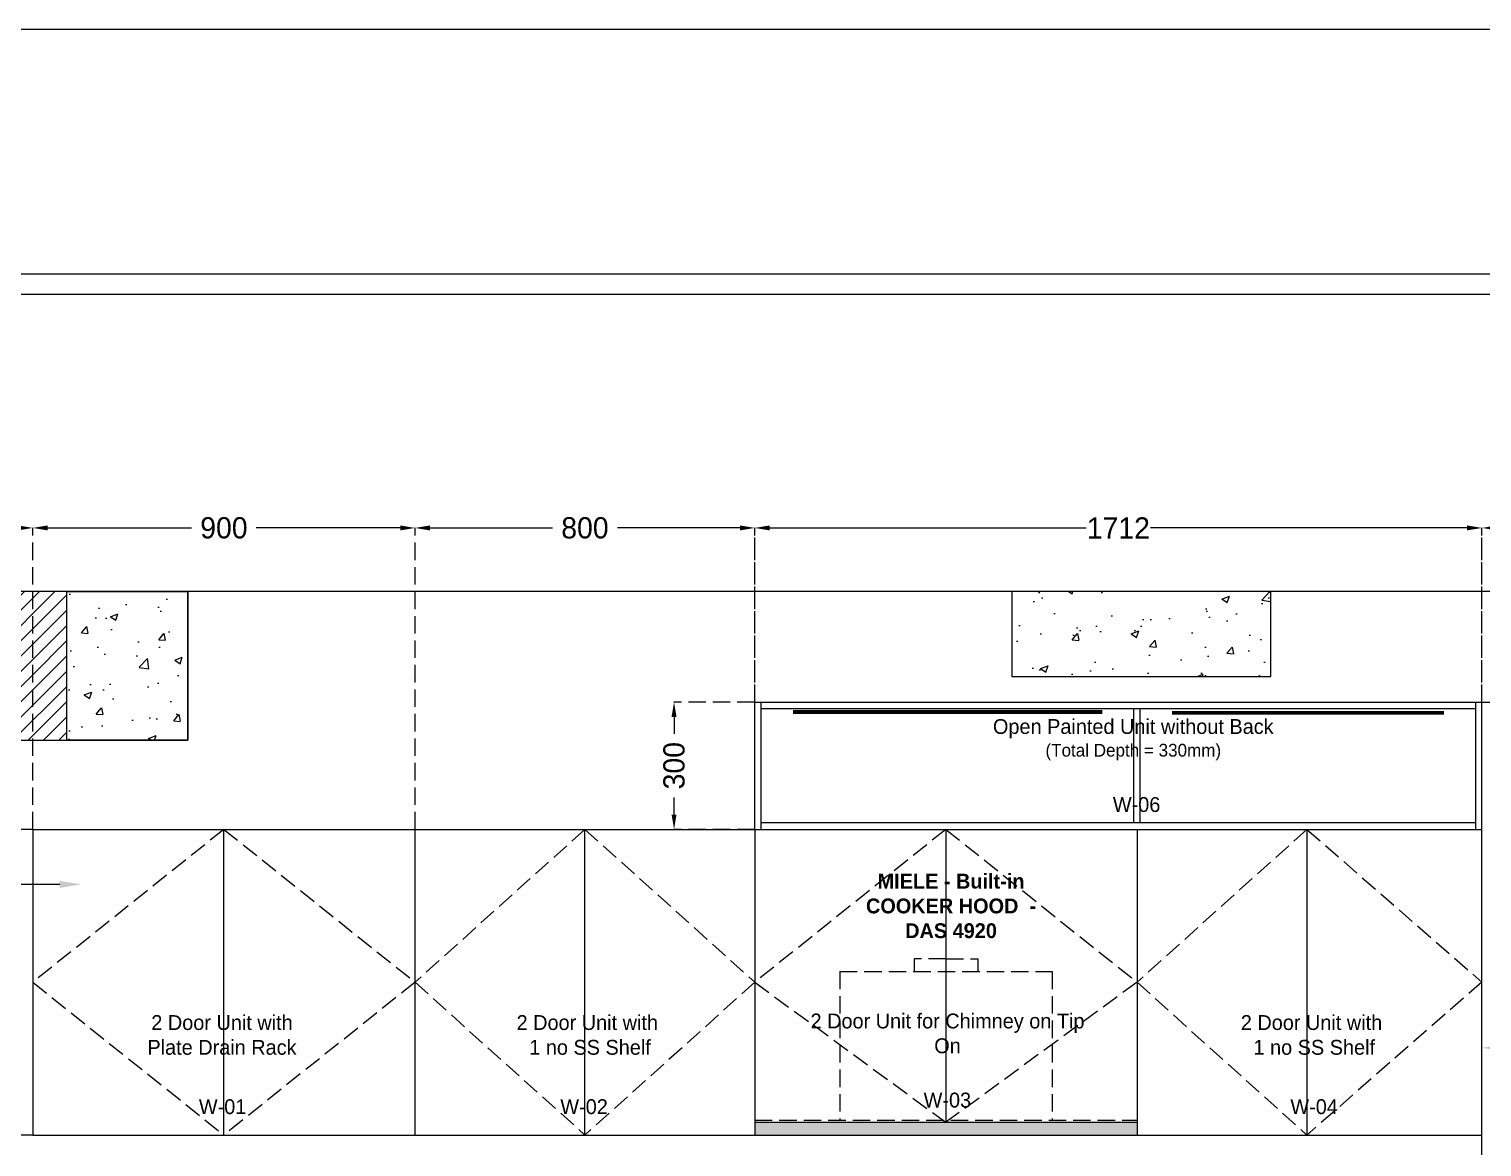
# Model space of a CAD drawing. Header units: millimetres. Extents: x -279428 to -243254, y -13605 to 1263.
# Drawn here: x -250711 to -247290, y -1370 to 1263 of the extents above; entities that cross this region are included whole.
import ezdxf
from ezdxf import colors
from ezdxf.entities.mleader import LeaderData, LeaderLine
from ezdxf.math import Vec2, Vec3

# ---------------------------------------------------------------- set-up
doc = ezdxf.new("R2010")
doc.units = ezdxf.units.MM
doc.linetypes.add('DGN Style 3', pattern=[57.66124, 41.1866, -16.47464])
for name, color, linetype in [('.', 7, 'Continuous'), ('1', 7, 'Continuous'), ('Hatch', 251, 'Continuous'), ('kitchen line', 250, 'Continuous'), ('Measurement', 7, 'Continuous')]:
    doc.layers.add(name, color=color, linetype=linetype)
doc.layers.add('Text', color=7, linetype='Continuous', lineweight=0)
doc.styles.add('Kuche7', font='', dxfattribs={"height": 50})
doc.styles.get("Standard").update_dxf_attribs({"font": 'arial.ttf'})
doc.styles.get('Kuche7').set_extended_font_data('Montserrat')
doc.dimstyles.new('Kuche7', dxfattribs={"dimtxt": 50, "dimasz": 35, "dimexe": 0.18, "dimexo": 0.0625, "dimgap": 10, "dimtad": 0, "dimdec": 0, "dimzin": 0, "dimdsep": 46, "dimtxsty": 'Kuche7', "dimcen": 0.09, "dimclrd": 256, "dimclre": 254, "dimclrt": 1, "dimadec": 0, "dimazin": 0, "dimtfac": 1, "dimtdec": 0, "dimtofl": 0, "dimtmove": 0, "dimatfit": 3, "dimfxl": 1, "dimtolj": 1, "dimtzin": 0, "dimarcsym": 0})
pattern_1 = [(50, (25471.1, 688.84), (182.18467, -15.939086), [19.05, -209.55]), (355, (25471.1, 688.84), (-35.24342, 191.05685), [15.24, -167.64058]), (100.451445, (25486.28, 687.51), (146.94125, 175.11775), [16.19001, -178.09024]), (46.1842, (25471.1, 739.64), (271.07904, -42.04233), [28.575, -314.325]), (96.63556, (25493.69, 736.14), (237.40413, 247.42612), [24.28502, -267.1356]), (351.18415, (25471.1, 739.64), (237.40413, 247.42612), [22.85997, -251.45973]), (21, (25496.5, 726.94), (151.61439, -102.2652), [19.05, -209.55]), (326, (25496.5, 726.94), (61.80203, 184.18797), [15.24, -167.64]), (71.451445, (25509.13, 718.42), (213.41642, 81.92277), [16.19001, -178.08994]), (37.5, (25471.096, 688.84), (3.088603, 84.555039), [0, -165.608, 0, -170.18, 0, -168.275]), (7.5, (25471.1, 688.84), (66.819663, 100.180575), [0, -97.028, 0, -161.798, 0, -64.135]), (327.5, (25414.454, 688.84), (135.590595, -5.728744), [0, -63.5, 0, -198.12, 0, -262.89]), (317.5, (25389.05, 688.84), (148.12918, 25.42649), [0, -82.55, 0, -131.572, 0, -186.69])]

# ---------------------------------------------------------------- blocks, each defined once
blk = doc.blocks.new('*D35')
at = {"layer": 'Defpoints', "color": 0, "transparency": 16777216}
for p in [(-250702.2, 87.8), (-251382.2, -622.2), (-250702.2, -622.2)]:
    blk.add_point(p, dxfattribs=at)
at = {"layer": 'Measurement', "color": 254, "linetype": 'DGN Style 3', "lineweight": -2, "transparency": 16777216}
for p, q in [((-251382.2, -622.1), (-251382.2, 88)), ((-250702.2, -622.1), (-250702.2, 88))]:
    blk.add_line(p, q, dxfattribs=at)
at = {"layer": 'Measurement', "lineweight": -2, "transparency": 16777216}
for p, q in [((-251347.2, 87.8), (-251116.7, 87.8)), ((-250737.2, 87.8), (-250967.7, 87.8))]:
    blk.add_line(p, q, dxfattribs=at)
at = {"layer": 'Measurement', "transparency": 16777216}
for points in [[(-251347.2, 93.7), (-251347.2, 82), (-251382.2, 87.8)], [(-250737.2, 93.7), (-250737.2, 82), (-250702.2, 87.8)]]:
    blk.add_solid(points, dxfattribs=at)
at = {"layer": 'Measurement', "color": 1, "transparency": 16777216, "insert": (-251042.2, 87.8), "char_height": 50, "attachment_point": 5, "style": 'Kuche7'}
blk.add_mtext('\\A1;680', dxfattribs=at)
blk = doc.blocks.new('*D65')
at = {"layer": 'Defpoints', "color": 0, "transparency": 16777216}
for p in [(-249802.2, 87.8), (-250702.2, -622.2), (-249802.2, -622.2, -1)]:
    blk.add_point(p, dxfattribs=at)
at = {"layer": 'Measurement', "color": 254, "linetype": 'DGN Style 3', "lineweight": -2, "transparency": 16777216}
for p, q in [((-250702.2, -622.1), (-250702.2, 88)), ((-249802.2, -622.1), (-249802.2, 88))]:
    blk.add_line(p, q, dxfattribs=at)
at = {"layer": 'Measurement', "lineweight": -2, "transparency": 16777216}
for p, q in [((-250667.2, 87.8), (-250328.3, 87.8)), ((-249837.2, 87.8), (-250176.1, 87.8))]:
    blk.add_line(p, q, dxfattribs=at)
at = {"layer": 'Measurement', "transparency": 16777216}
for points in [[(-250667.2, 93.7), (-250667.2, 82), (-250702.2, 87.8)], [(-249837.2, 93.7), (-249837.2, 82), (-249802.2, 87.8)]]:
    blk.add_solid(points, dxfattribs=at)
at = {"layer": 'Measurement', "color": 1, "transparency": 16777216, "insert": (-250252.2, 87.8), "char_height": 50, "attachment_point": 5, "style": 'Kuche7'}
blk.add_mtext('\\A1;900', dxfattribs=at)
blk = doc.blocks.new('*D66')
at = {"layer": 'Defpoints', "color": 0, "transparency": 16777216}
for p in [(-249002.2, 87.8), (-249802.2, -622.2, -1), (-249002.2, -622.2)]:
    blk.add_point(p, dxfattribs=at)
at = {"layer": 'Measurement', "color": 254, "linetype": 'DGN Style 3', "lineweight": -2, "transparency": 16777216}
for p, q in [((-249802.2, -622.1), (-249802.2, 88)), ((-249002.2, -622.1), (-249002.2, 88))]:
    blk.add_line(p, q, dxfattribs=at)
at = {"layer": 'Measurement', "lineweight": -2, "transparency": 16777216}
for p, q in [((-249767.2, 87.8), (-249478.7, 87.8)), ((-249037.2, 87.8), (-249325.6, 87.8))]:
    blk.add_line(p, q, dxfattribs=at)
at = {"layer": 'Measurement', "transparency": 16777216}
for points in [[(-249767.2, 93.7), (-249767.2, 82), (-249802.2, 87.8)], [(-249037.2, 93.7), (-249037.2, 82), (-249002.2, 87.8)]]:
    blk.add_solid(points, dxfattribs=at)
at = {"layer": 'Measurement', "color": 1, "transparency": 16777216, "insert": (-249402.2, 87.8), "char_height": 50, "attachment_point": 5, "style": 'Kuche7'}
blk.add_mtext('\\A1;800', dxfattribs=at)
blk = doc.blocks.new('*D67')
at = {"layer": 'Defpoints', "color": 0, "transparency": 16777216}
for p in [(-246890.5, 87.8), (-246890.5, -322.2), (-247290.2, -622.2)]:
    blk.add_point(p, dxfattribs=at)
at = {"layer": 'Measurement', "color": 254, "linetype": 'DGN Style 3', "lineweight": -2, "transparency": 16777216}
for p, q in [((-247290.2, -622.1), (-247290.2, 88)), ((-246890.5, -322.1), (-246890.5, 88))]:
    blk.add_line(p, q, dxfattribs=at)
at = {"layer": 'Measurement', "lineweight": -2, "transparency": 16777216}
for p, q in [((-247255.2, 87.8), (-247168, 87.8)), ((-246925.5, 87.8), (-247012.7, 87.8))]:
    blk.add_line(p, q, dxfattribs=at)
at = {"layer": 'Measurement', "transparency": 16777216}
for points in [[(-247255.2, 93.7), (-247255.2, 82), (-247290.2, 87.8)], [(-246925.5, 93.7), (-246925.5, 82), (-246890.5, 87.8)]]:
    blk.add_solid(points, dxfattribs=at)
at = {"layer": 'Measurement', "color": 1, "transparency": 16777216, "insert": (-247090.4, 87.8), "char_height": 50, "attachment_point": 5, "style": 'Kuche7'}
blk.add_mtext('\\A1;400', dxfattribs=at)
blk = doc.blocks.new('*D37')
at = {"layer": 'Defpoints', "color": 0, "transparency": 16777216}
for p in [(-251632.2, -1342.2), (-250702.2, -1342.2), (-251382.2, -1870.4)]:
    blk.add_point(p, dxfattribs=at)
at = {"layer": 'Measurement', "color": 254, "linetype": 'DGN Style 3', "lineweight": -2, "transparency": 16777216}
for p, q in [((-250702.2, -1342.2), (-251632.4, -1342.2)), ((-251382.2, -1870.4), (-251632.4, -1870.4))]:
    blk.add_line(p, q, dxfattribs=at)
at = {"layer": 'Measurement', "lineweight": -2, "transparency": 16777216}
for p, q in [((-251632.2, -1377.2), (-251632.2, -1535.5)), ((-251632.2, -1835.4), (-251632.2, -1677.1))]:
    blk.add_line(p, q, dxfattribs=at)
at = {"layer": 'Measurement', "transparency": 16777216}
for points in [[(-251638, -1377.2), (-251626.4, -1377.2), (-251632.2, -1342.2)], [(-251638, -1835.4), (-251626.4, -1835.4), (-251632.2, -1870.4)]]:
    blk.add_solid(points, dxfattribs=at)
at = {"layer": 'Measurement', "color": 1, "transparency": 16777216, "insert": (-251632.2, -1606.3), "char_height": 50, "attachment_point": 5, "rotation": 90, "style": 'Kuche7'}
blk.add_mtext('\\A1;528', dxfattribs=at)
blk = doc.blocks.new('*D86')
at = {"layer": 'Defpoints', "color": 0, "transparency": 16777216}
for p in [(-251632.2, -622.2), (-250702.2, -622.2), (-250702.2, -1342.2)]:
    blk.add_point(p, dxfattribs=at)
at = {"layer": 'Measurement', "color": 254, "linetype": 'DGN Style 3', "lineweight": -2, "transparency": 16777216}
for p, q in [((-250702.2, -622.2), (-251632.4, -622.2)), ((-250702.2, -1342.2), (-251632.4, -1342.2))]:
    blk.add_line(p, q, dxfattribs=at)
at = {"layer": 'Measurement', "lineweight": -2, "transparency": 16777216}
for p, q in [((-251632.2, -657.2), (-251632.2, -910.2)), ((-251632.2, -1307.2), (-251632.2, -1054.2))]:
    blk.add_line(p, q, dxfattribs=at)
at = {"layer": 'Measurement', "transparency": 16777216}
for points in [[(-251638, -657.2), (-251626.4, -657.2), (-251632.2, -622.2)], [(-251638, -1307.2), (-251626.4, -1307.2), (-251632.2, -1342.2)]]:
    blk.add_solid(points, dxfattribs=at)
at = {"layer": 'Measurement', "color": 1, "transparency": 16777216, "insert": (-251632.2, -982.2), "char_height": 50, "attachment_point": 5, "rotation": 90, "style": 'Kuche7'}
blk.add_mtext('\\A1;720', dxfattribs=at)
blk = doc.blocks.new('*D92')
at = {"layer": 'Defpoints', "color": 0, "transparency": 16777216}
for p in [(-249192.3, -322.2), (-249002.2, -322.2, -1), (-249002.2, -622.2)]:
    blk.add_point(p, dxfattribs=at)
at = {"layer": 'kitchen line', "color": 254, "linetype": 'DGN Style 3', "lineweight": -2, "transparency": 16777216}
for p, q in [((-249002.2, -322.2), (-249192.5, -322.2)), ((-249002.2, -622.2), (-249192.5, -622.2))]:
    blk.add_line(p, q, dxfattribs=at)
at = {"layer": 'kitchen line', "lineweight": -2, "transparency": 16777216}
for p, q in [((-249192.3, -357.2), (-249192.3, -396.9)), ((-249192.3, -587.2), (-249192.3, -547.5))]:
    blk.add_line(p, q, dxfattribs=at)
at = {"layer": 'kitchen line', "transparency": 16777216}
for points in [[(-249198.2, -357.2), (-249186.5, -357.2), (-249192.3, -322.2)], [(-249198.2, -587.2), (-249186.5, -587.2), (-249192.3, -622.2)]]:
    blk.add_solid(points, dxfattribs=at)
at = {"layer": 'kitchen line', "color": 1, "transparency": 16777216, "insert": (-249192.3, -472.2), "char_height": 50, "attachment_point": 5, "rotation": 90, "style": 'Kuche7'}
blk.add_mtext('\\A1;300', dxfattribs=at)
blk = doc.blocks.new('*D93')
at = {"layer": 'Defpoints', "color": 0, "transparency": 16777216}
for p in [(-247290.2, 87.8), (-249002.2, -322.2), (-247290.2, -322.2)]:
    blk.add_point(p, dxfattribs=at)
at = {"layer": 'kitchen line', "color": 254, "linetype": 'DGN Style 3', "lineweight": -2, "transparency": 16777216}
for p, q in [((-249002.2, -322.1), (-249002.2, 88)), ((-247290.2, -322.1), (-247290.2, 88))]:
    blk.add_line(p, q, dxfattribs=at)
at = {"layer": 'kitchen line', "lineweight": -2, "transparency": 16777216}
for p, q in [((-248967.2, 87.8), (-248221.6, 87.8)), ((-247325.2, 87.8), (-248070.8, 87.8))]:
    blk.add_line(p, q, dxfattribs=at)
at = {"layer": 'kitchen line', "transparency": 16777216}
for points in [[(-248967.2, 93.7), (-248967.2, 82), (-249002.2, 87.8)], [(-247325.2, 93.7), (-247325.2, 82), (-247290.2, 87.8)]]:
    blk.add_solid(points, dxfattribs=at)
at = {"layer": 'kitchen line', "color": 1, "transparency": 16777216, "insert": (-248146.2, 87.8), "char_height": 50, "attachment_point": 5, "style": 'Kuche7'}
blk.add_mtext('\\A1;1712', dxfattribs=at)

msp = doc.modelspace()

# ---------------------------------------------------------------- hatches: boundary and pattern name
at = {"layer": '.'}
h = msp.add_hatch(dxfattribs=at)
h.set_pattern_fill('AR-CONC', color=256)
h.set_pattern_definition(pattern_1)
h.paths.add_polyline_path([(-250337.2, -62.2), (-250622.2, -62.2), (-250622.2, -412.2), (-250337.2, -412.2)])
h = msp.add_hatch(dxfattribs=at)
h.set_pattern_fill('AR-CONC', color=256)
h.set_pattern_definition(pattern_1)
h.paths.add_polyline_path([(-247787.2, -62.2), (-248397.2, -62.2), (-248397.2, -262.2), (-247787.2, -262.2)])
at = {"true_color": 0x939598}
h = msp.add_hatch(color=252, dxfattribs=at)
h.dxf.hatch_style = 1
h.paths.add_polyline_path([(-249002.2, -1312.2), (-249002.2, -1342.2), (-248102.2, -1342.2), (-248102.2, -1312.2)])
at = {"layer": 'Hatch', "transparency": 33554480}
h = msp.add_hatch(dxfattribs=at)
h.set_pattern_fill('ANSI31', color=3, scale=8)
h.set_pattern_definition([(45, (25471.096, 688.84), (-17.9605122, 17.9605122), [])])
h.paths.add_polyline_path([(-250622.3, -62), (-251382.2, -62.2), (-251382.2, -412.2), (-250622.2, -412.2), (-250622.3, -412)])

# ---------------------------------------------------------------- linework, layer by layer
for p, q in [((-244712.2, -62.2), (-251482.2, -62.2)), ((-250622.4, -412.2, 2.5), (-250622.2, -62.2, 0)), ((-250337.2, -412.2, 0), (-250337.2, -62.2)), ((-249809.6, -267.2), (-249809.5, -267.2)), ((-249002.2, -621.6), (-249002.2, -322.2, -2)), ((-249002.2, -322.2, -1), (-247290.2, -322.2, -2)), ((-248987.2, -622.2), (-248987.2, -322.2)), ((-248987.2, -337.2), (-247305.2, -337.2)), ((-248109.7, -606.6, 0.9), (-248109.7, -337.2, -0.9)), ((-248094.7, -606.6, 0.9), (-248094.7, -337.2, -0.9)), ((-247305.2, -322.2), (-247305.2, -622.2)), ((-251382.1, -412.2, -0.6), (-250622.2, -412.2, 0.8)), ((-250622.2, -412.2, 0.8), (-250337.2, -412.2)), ((-250702.2, -622.2), (-250702.2, -1342.2)), ((-250252.2, -1342.2, -1), (-250252.2, -622.2, -1)), ((-249802.2, -1342.2, -1), (-249802.2, -622.2, -1)), ((-249402.2, -1342.2, -1), (-249402.2, -622.2, -1)), ((-249002.2, -622.2), (-249002.2, -1342.2)), ((-248102.2, -622.2), (-248102.2, -1342.2)), ((-247702.2, -622.2), (-247702.2, -1342.2)), ((-247290.2, -1342.2), (-247290.2, -621.6)), ((-249002.2, -1312.2), (-248102.2, -1312.2)), ((-250702.2, -1342.2, -1), (-247290.2, -1342.2, -1))]:
    msp.add_line(p, q)
at = {"color": 40, "true_color": 0xf8d731}
for p, q in [((-248912.2, -342.2), (-248184.2, -342.2)), ((-248912.2, -345.2), (-248184.2, -345.2)), ((-248912.2, -348.2), (-248184.2, -348.2)), ((-247380.2, -345.2), (-248019.2, -345.2)), ((-247380.2, -348.2), (-248019.2, -348.2)), ((-247380.2, -351.2), (-248019.2, -351.2))]:
    msp.add_line(p, q, dxfattribs=at)
at = {"color": 18, "true_color": 0x000000}
msp.add_line((-247305.2, -606.6), (-248987.2, -606.6), dxfattribs=at)
at = {"linetype": 'DGN Style 3'}
for p, q in [((-248802.2, -957.2, -1), (-248302.2, -957.2, -1)), ((-248802.2, -957.2), (-248802.2, -1307.2)), ((-248552.2, -927.2, -1), (-248627.2, -927.2, -1)), ((-248627.2, -927.2, -1), (-248627.2, -957.2, -1)), ((-248552.2, -927.2, -1), (-248477.2, -927.2, -1)), ((-248477.2, -927.2, -1), (-248477.2, -957.2, -1)), ((-248302.2, -957.2), (-248302.2, -1307.2)), ((-249002.2, -1307.2, -1), (-248102.2, -1307.2, -1))]:
    msp.add_line(p, q, dxfattribs=at)
for points in [[(-252494, 685.6), (-252494, -3960.4), (-243850.1, -3960.4), (-243850.1, 685.6)], [(-252446.3, 637.9), (-252446.3, -3912.7), (-243897.8, -3912.7), (-243897.8, 637.9)], [(-247290.2, -322.2), (-246890.5, -322.2), (-246890.5, -2282.2), (-247290.2, -2282.2)]]:
    msp.add_lwpolyline(points, close=True)
at = {"elevation": -1}
msp.add_lwpolyline([(-250702.2, -622.2), (-247290.2, -622.2)], dxfattribs=at)
at = {"layer": 'kitchen line'}
for p, q in [((-249002.2, -622.2), (-247290.2, -621.6)), ((-248552.2, -622.2), (-248552.2, -1312.2))]:
    msp.add_line(p, q, dxfattribs=at)
for points in [[(-265216.1, 1262.9), (-243253.8, 1262.9), (-243253.8, -13604.8), (-265216.1, -13604.8)], [(-250337.2, -412.2), (-250622.2, -412.2), (-250622.2, -62.2), (-250337.2, -62.2)]]:
    msp.add_lwpolyline(points, close=True, dxfattribs=at)
msp.add_lwpolyline([(-248397.2, -62.2), (-248397.2, -262.2), (-247787.2, -262.2), (-247787.2, -62.2)], dxfattribs=at)
at = {"layer": 'kitchen line', "color": 251, "linetype": 'DGN Style 3', "true_color": 0x636466, "elevation": -1}
for points in [[(-250252.2, -622.2), (-250702.2, -982.2), (-250252.2, -1342.2)], [(-250252.2, -622.2), (-249802.2, -982.2), (-250252.2, -1342.2)]]:
    msp.add_lwpolyline(points, dxfattribs=at)
at = {"layer": 'kitchen line', "color": 251, "linetype": 'DGN Style 3', "true_color": 0x636466}
for points in [[(-249402.2, -622.2), (-249802.2, -982.2), (-249402.2, -1342.2)], [(-249402.2, -622.2), (-249002.2, -982.2), (-249402.2, -1342.2)], [(-248552.2, -622.2), (-249002.2, -982.2), (-248552.2, -1312.2)], [(-248552.2, -622.2), (-248102.2, -982.2), (-248552.2, -1312.2)], [(-247702.2, -622.2), (-248102.2, -982.2), (-247702.2, -1342.2)], [(-247702.2, -622.2), (-247290.2, -981.9), (-247702.2, -1342.2)]]:
    msp.add_lwpolyline(points, dxfattribs=at)

# ---------------------------------------------------------------- texts
at = {"layer": '1', "char_height": 35, "attachment_point": 1, "style": 'Kuche7'}
for s, insert, width in [('\\pxqc;Open Painted Unit without Back\\P{\\H0.85714x;\\C1;(Total Depth = 330mm)}', (-248436.9, -362.4, -2), 651.718), ('\\pxqc;2 Door Unit with\\PPlate Drain Rack', (-250543.6, -1059.7, -2), 573.628), ('\\pxqc;2 Door Unit with\\P 1 no SS Shelf ', (-249683.5, -1059.7, -2), 573.628), ('\\pxqc;2 Door Unit for Chimney on {\\C1;Tip On}', (-248874.3, -1056, -2), 651.718), ('\\pxqc;2 Door Unit with\\P 1 no SS Shelf ', (-247978.2, -1059.7, -1), 573.628)]:
    msp.add_mtext(s, dxfattribs=dict(at, insert=insert, width=width))
at = {"layer": 'Text', "color": 7, "ltscale": 150, "char_height": 35, "attachment_point": 1}
for s, insert in [('\\pxqc;{\\fMontserrat|b0|i0|c0|p2;W-06}', (-248368.7, -546.2, 1)), ('\\pxqc;{\\fMontserrat|b0|i0|c0|p2;W-01}', (-250520.8, -1257.8, -1)), ('\\pxqc;{\\fMontserrat|b0|i0|c0|p2;W-02}', (-249669.7, -1257.8, -1)), ('\\pxqc;{\\fMontserrat|b0|i0|c0|p2;W-03}', (-248814.3, -1242.3, -1)), ('\\pxqc;{\\fMontserrat|b0|i0|c0|p2;W-04}', (-247950.7, -1257.8, -1))]:
    msp.add_mtext_dynamic_manual_height_columns(s, width=530.958, gutter_width=12.5, heights=[0], dxfattribs=dict(at, insert=insert))
at = {"layer": 'Text', "insert": (-248781.9, -726.7), "char_height": 35, "attachment_point": 1}
msp.add_mtext_dynamic_manual_height_columns('\\pxqc,t1;{\\fMontserrat|b1|i0|c0|p2;\\C6;MIELE - Built-in COOKER HOOD  - DAS 4920}', width=483.469, gutter_width=175, heights=[174.5], dxfattribs=at)

# ---------------------------------------------------------------- dimensions: what is measured, and where the dimension line sits
at = {"layer": 'kitchen line'}
dim = msp.add_linear_dim(base=(-247290.2, 87.8), p1=(-249002.2, -322.2), p2=(-247290.2, -322.2), dimstyle='Kuche7', dxfattribs=at)
dim.commit()
dim.dimension.update_dxf_attribs({"geometry": '*D93', "text_midpoint": (-248146.2, 87.8)})
dim = msp.add_linear_dim(base=(-249192.3, -322.2), p1=(-249002.2, -622.2), p2=(-249002.2, -322.2, -1), angle=90, dimstyle='Kuche7', dxfattribs=at)
dim.commit()
dim.dimension.update_dxf_attribs({"geometry": '*D92', "text_midpoint": (-249192.3, -472.2)})
at = {"layer": 'Measurement'}
dim = msp.add_linear_dim(base=(-250702.2, 87.8), p1=(-251382.2, -622.2), p2=(-250702.2, -622.2), dimstyle='Kuche7', dxfattribs=at)
dim.commit()
dim.dimension.update_dxf_attribs({"geometry": '*D35', "text_midpoint": (-251042.2, 87.8)})
for base, p1, p2, picture, middle in [((-249802.2, 87.8), (-250702.2, -622.2), (-249802.2, -622.2, -1), '*D65', (-250252.2, 87.8)), ((-249002.2, 87.8), (-249802.2, -622.2, -1), (-249002.2, -622.2), '*D66', (-249402.2, 87.8)), ((-246890.5, 87.8), (-247290.2, -622.2), (-246890.5, -322.2), '*D67', (-247090.4, 87.8))]:
    dim = msp.add_linear_dim(base=base, p1=p1, p2=p2, dimstyle='Kuche7', override={"dimtmove": 1}, dxfattribs=at)
    dim.commit()
    dim.dimension.update_dxf_attribs({"geometry": picture, "text_midpoint": middle})
for base, p1, p2, picture, middle in [((-251632.2, -622.2), (-250702.2, -1342.2), (-250702.2, -622.2), '*D86', (-251632.2, -982.2)), ((-251632.2, -1342.2), (-251382.2, -1870.4), (-250702.2, -1342.2), '*D37', (-251632.2, -1606.3))]:
    dim = msp.add_linear_dim(base=base, p1=p1, p2=p2, angle=90, dimstyle='Kuche7', override={"dimtmove": 1}, dxfattribs=at)
    dim.commit()
    dim.dimension.update_dxf_attribs({"geometry": picture, "text_midpoint": middle})

# ---------------------------------------------------------------- leaders
at = {"layer": 'kitchen line'}
ml = msp.add_multileader_mtext('Standard', dxfattribs=at)
ml.set_content('{\\fMontserrat|b0|i0|c0|p2;\\C1;LH Expose }', color=256)
ml.set_leader_properties()
ml.build(insert=Vec2(0, 0))
ml.multileader.update_dxf_attribs({"arrow_head_size": 50})
ctx = ml.context
ctx.base_point, ctx.char_height, ctx.arrow_head_size, ctx.plane_origin = Vec3(-252148.8, -751.8), 50, 50, Vec3(-249387.2, -751.8)
ctx.text_align_type = 2
notes = []
notes.append((ctx, [(0, (1, 1, 0), (-251772.2, -751.8), (-1, 0), 8, [(0, [(-250588.7, -751.8)], 0, [])])]))
ctx.mtext.insert, ctx.mtext.width, ctx.mtext.alignment, ctx.mtext.flow_direction = Vec3(-251782.2, -719.8), 940.969, 3, 5
ml = msp.add_multileader_mtext('Standard', dxfattribs=at)
ml.set_content('{\\fMontserrat|b0|i0|c0|p2;\\C1;RH Expose}', color=256)
ml.set_leader_properties()
ml.build(insert=Vec2(0, 0))
ml.multileader.update_dxf_attribs({"arrow_head_size": 50})
ctx = ml.context
ctx.base_point, ctx.char_height, ctx.arrow_head_size, ctx.plane_origin = Vec3(-244562.2, -1136.7), 50, 50, Vec3(-246955.2, -1136.7)
notes.append((ctx, [(0, (1, 1, 0), (-244570.2, -1136.7), (1, 0), 8, [(0, [(-247290.2, -1136.7)], 0, [])])]))
ctx.mtext.insert, ctx.mtext.width, ctx.mtext.flow_direction = Vec3(-244560.2, -1104.8), 611.754, 5
for ctx, leaders in notes:
    for number, flags, end, landing, length, lines in leaders:
        leader = LeaderData()
        leader.index, (leader.has_last_leader_line, leader.has_dogleg_vector, leader.attachment_direction) = number, flags
        leader.last_leader_point, leader.dogleg_vector, leader.dogleg_length = Vec3(end), Vec3(landing), length
        for number, points, colour, breaks in lines:
            line = LeaderLine()
            line.index, line.vertices, line.color, line.breaks = number, Vec3.list(points), colors.encode_raw_color(colour), breaks
            leader.lines.append(line)
        ctx.leaders.append(leader)

doc.saveas('drawing.dxf')
